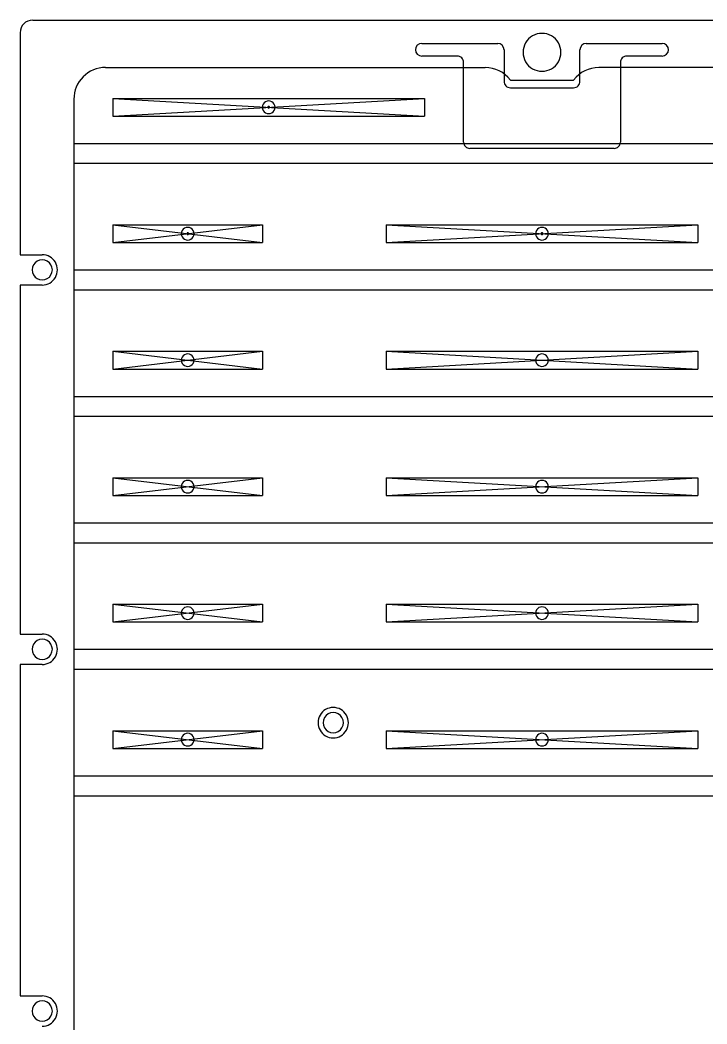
# Model space of a CAD drawing. Extents: x -41 to 41, y -78 to 78.
# Drawn here: x -41.2 to 13, y -1 to 78.3 of the extents above; entities that cross this region are included whole.
import ezdxf

# ---------------------------------------------------------------- set-up
doc = ezdxf.new("R2010")
doc.units = 0
doc.layers.get('0').update_dxf_attribs({"linetype": 'CONTINUOUS'})

msp = doc.modelspace()

# ---------------------------------------------------------------- linework, layer by layer
at = {"color": 7}
for points in [[(-40.25, 78.35), (40.25, 78.35)], [(-41.25, 77.35), (-41.25, 59.8)], [(-9.5, 76.5), (-3.5, 76.5)], [(3.5, 76.5), (9.5, 76.5)], [(-6.7, 75.5), (-9.5, 75.5)], [(-3, 76), (-3, 73.5)], [(3, 73.5), (3, 76)], [(9.5, 75.5), (6.7, 75.5)], [(-6.2, 68.7), (-6.2, 75)], [(6.2, 75), (6.2, 68.7)], [(-34.5, 74.6), (-4.5, 74.6)], [(34.5, 74.6), (4.5, 74.6)], [(-2.5, 73.6), (2.5, 73.6)], [(-2.5, 73), (2.5, 73)], [(-37, 72.1), (-37, -72.1)], [(-33.92, 72.16), (-9.28, 72.16)], [(-33.92, 72.16), (-33.92, 70.76), (-9.28, 70.76)], [(-33.92, 72.16), (-9.28, 70.76)], [(-33.92, 70.76), (-9.28, 72.16)], [(-9.28, 72.16), (-9.28, 70.76)], [(-37, 68.6), (37, 68.6)], [(-37, 68.6), (-37, 58.6)], [(5.7, 68.2), (-5.7, 68.2)], [(37, 67), (-37, 67)], [(-33.92, 62.16), (-22.08, 62.16)], [(-33.92, 62.16), (-33.92, 60.76), (-22.08, 60.76)], [(-33.92, 62.16), (-22.08, 60.76)], [(-33.92, 60.76), (-22.08, 62.16)], [(-22.08, 62.16), (-22.08, 60.76)], [(-12.32, 62.16), (12.32, 62.16)], [(-12.32, 62.16), (-12.32, 60.76), (12.32, 60.76)], [(-12.32, 62.16), (12.32, 60.76)], [(-12.32, 60.76), (12.32, 62.16)], [(12.32, 62.16), (12.32, 60.76)], [(-41.25, 59.8), (-39.5, 59.8)], [(-37, 58.6), (37, 58.6)], [(-39.5, 57.4), (-41.25, 57.4)], [(-41.25, 57.4), (-41.25, 29.8)], [(37, 57), (-37, 57)], [(-33.92, 52.16), (-33.92, 50.76)], [(-33.92, 52.16), (-22.08, 52.16)], [(-33.92, 50.76), (-22.08, 52.16)], [(-33.92, 52.16), (-22.08, 50.76)], [(-22.08, 52.16), (-22.08, 50.76)], [(-12.32, 50.76), (12.32, 52.16)], [(-12.32, 52.16), (12.32, 50.76)], [(-12.32, 52.16), (12.32, 52.16), (12.32, 50.76)], [(-12.32, 52.16), (-12.32, 50.76)], [(-33.92, 50.76), (-22.08, 50.76)], [(-12.32, 50.76), (12.32, 50.76)], [(-37, 48.6), (37, 48.6)], [(37, 47), (-37, 47)], [(-33.92, 42.16), (-33.92, 40.76)], [(-33.92, 42.16), (-22.08, 42.16)], [(-33.92, 40.76), (-22.08, 42.16)], [(-33.92, 42.16), (-22.08, 40.76)], [(-22.08, 42.16), (-22.08, 40.76)], [(-12.32, 40.76), (12.32, 42.16)], [(-12.32, 42.16), (12.32, 40.76)], [(-12.32, 42.16), (12.32, 42.16), (12.32, 40.76)], [(-12.32, 42.16), (-12.32, 40.76)], [(-33.92, 40.76), (-22.08, 40.76)], [(-12.32, 40.76), (12.32, 40.76)], [(-37, 38.6), (37, 38.6)], [(37, 37), (-37, 37)], [(-33.92, 32.16), (-33.92, 30.76)], [(-33.92, 32.16), (-22.08, 32.16)], [(-33.92, 30.76), (-22.08, 32.16)], [(-33.92, 32.16), (-22.08, 30.76)], [(-22.08, 32.16), (-22.08, 30.76)], [(-12.32, 30.76), (12.32, 32.16)], [(-12.32, 32.16), (12.32, 30.76)], [(-12.32, 32.16), (12.32, 32.16), (12.32, 30.76)], [(-12.32, 32.16), (-12.32, 30.76)], [(-33.92, 30.76), (-22.08, 30.76)], [(-12.32, 30.76), (12.32, 30.76)], [(-41.25, 29.8), (-39.5, 29.8)], [(-37, 28.6), (37, 28.6)], [(-39.5, 27.4), (-41.25, 27.4)], [(-41.25, 27.4), (-41.25, 1.2)], [(37, 27), (-37, 27)], [(-33.92, 22.16), (-33.92, 20.76)], [(-33.92, 22.16), (-22.08, 22.16)], [(-33.92, 20.76), (-22.08, 22.16)], [(-33.92, 22.16), (-22.08, 20.76)], [(-22.08, 22.16), (-22.08, 20.76)], [(-12.32, 20.76), (12.32, 22.16)], [(-12.32, 22.16), (12.32, 20.76)], [(-12.32, 22.16), (12.32, 22.16), (12.32, 20.76)], [(-12.32, 22.16), (-12.32, 20.76)], [(-33.92, 20.76), (-22.08, 20.76)], [(-12.32, 20.76), (12.32, 20.76)], [(-37, 18.6), (37, 18.6)], [(37, 17), (-37, 17)], [(-41.25, 1.2), (-39.5, 1.2)]]:
    msp.add_lwpolyline(points, dxfattribs=at)
for points in [[(1.5, 75.8)], [(1.5, 75.8)], [(-21.533854, 71.46)], [(-21.1, 71.46)], [(-27.933854, 61.46)], [(-27.5, 61.46)], [(0.066146, 61.46)], [(0.5, 61.46)], [(-38.7, 58.6)], [(-27.5, 51.46)], [(0.5, 51.46)], [(-27.5, 41.46)], [(0.5, 41.46)], [(-27.5, 31.46)], [(0.5, 31.46)], [(-38.7, 28.6)], [(-15.7, 22.8)], [(-15.3, 22.8)], [(-27.5, 21.46)], [(0.5, 21.46)], [(-38.7, 0)]]:
    msp.add_lwpolyline(points, close=True, dxfattribs=at)
for points in [[(-40.25, 78.35), (-40.802285, 78.35), (-41.25, 77.902285), (-41.25, 77.35)], [(-0.75, 77.099038), (-1.214102, 76.831089), (-1.5, 76.335898), (-1.5, 75.8)], [(-0.75, 77.099038), (-1.214102, 76.831089), (-1.5, 76.335898), (-1.5, 75.8)], [(0.75, 77.099038), (0.285898, 77.366987), (-0.285898, 77.366987), (-0.75, 77.099038)], [(0.75, 77.099038), (0.285898, 77.366987), (-0.285898, 77.366987), (-0.75, 77.099038)], [(1.5, 75.8), (1.5, 76.335898), (1.214102, 76.831089), (0.75, 77.099038)], [(1.5, 75.8), (1.5, 76.335898), (1.214102, 76.831089), (0.75, 77.099038)], [(-9.5, 76.5), (-9.776, 76.499799), (-9.999636, 76.276), (-9.999636, 76)], [(-3, 76), (-3, 76.276142), (-3.223858, 76.5), (-3.5, 76.5)], [(3.5, 76.5), (3.223858, 76.5), (3, 76.276142), (3, 76)], [(9.999636, 76), (9.999636, 76.276), (9.776, 76.499799), (9.5, 76.5)], [(-9.999636, 76), (-9.999636, 75.724), (-9.776, 75.500201), (-9.5, 75.5)], [(-6.346447, 75.353553), (-6.440215, 75.447322), (-6.567392, 75.5), (-6.7, 75.5)], [(-1.5, 75.8), (-1.5, 75.264102), (-1.214102, 74.768911), (-0.75, 74.500962)], [(-1.5, 75.8), (-1.5, 75.264102), (-1.214102, 74.768911), (-0.75, 74.500962)], [(0.75, 74.500962), (1.214102, 74.768911), (1.5, 75.264102), (1.5, 75.8)], [(0.75, 74.500962), (1.214102, 74.768911), (1.5, 75.264102), (1.5, 75.8)], [(6.7, 75.5), (6.567392, 75.5), (6.440215, 75.447322), (6.346447, 75.353553)], [(9.5, 75.5), (9.776, 75.500201), (9.999636, 75.724), (9.999636, 76)], [(-6.2, 75), (-6.2, 75.132608), (-6.252678, 75.259785), (-6.346447, 75.353553)], [(6.346447, 75.353553), (6.252678, 75.259785), (6.2, 75.132608), (6.2, 75)], [(-36.267767, 73.867767), (-36.736608, 73.398926), (-37, 72.763041), (-37, 72.1)], [(-34.5, 74.6), (-35.163041, 74.6), (-35.798926, 74.336608), (-36.267767, 73.867767)], [(-2.5, 73.6), (-2.972136, 74.229515), (-3.713107, 74.6), (-4.5, 74.6)], [(-0.75, 74.500962), (-0.285898, 74.233013), (0.285898, 74.233013), (0.75, 74.500962)], [(-0.75, 74.500962), (-0.285898, 74.233013), (0.285898, 74.233013), (0.75, 74.500962)], [(4.5, 74.6), (3.713107, 74.6), (2.972136, 74.229515), (2.5, 73.6)], [(-3, 73.5), (-3, 73.367392), (-2.947322, 73.240215), (-2.853553, 73.146447)], [(-2.853553, 73.146447), (-2.759785, 73.052678), (-2.632608, 73), (-2.5, 73)], [(2.5, 73), (2.632608, 73), (2.759785, 73.052678), (2.853553, 73.146447)], [(2.853553, 73.146447), (2.947322, 73.240215), (3, 73.367392), (3, 73.5)], [(-21.85, 71.893013), (-22.004701, 71.803696), (-22.1, 71.638633), (-22.1, 71.46)], [(-22.1, 71.46), (-22.1, 71.281367), (-22.004701, 71.116304), (-21.85, 71.026987)], [(-21.35, 71.893013), (-21.5047, 71.982329), (-21.695299, 71.982329), (-21.85, 71.893013)], [(-21.633073, 71.517284), (-21.653538, 71.505468), (-21.666146, 71.483632), (-21.666146, 71.46)], [(-21.666146, 71.46), (-21.666146, 71.436368), (-21.653538, 71.414532), (-21.633073, 71.402716)], [(-21.566927, 71.517284), (-21.587393, 71.5291), (-21.612607, 71.5291), (-21.633073, 71.517284)], [(-21.533854, 71.46), (-21.533854, 71.483632), (-21.546461, 71.505468), (-21.566927, 71.517284)], [(-21.566927, 71.402716), (-21.546461, 71.414532), (-21.533854, 71.436368), (-21.533854, 71.46)], [(-21.1, 71.46), (-21.1, 71.638633), (-21.195299, 71.803696), (-21.35, 71.893013)], [(-21.35, 71.026987), (-21.195299, 71.116304), (-21.1, 71.281367), (-21.1, 71.46)], [(-21.85, 71.026987), (-21.695299, 70.937671), (-21.5047, 70.937671), (-21.35, 71.026987)], [(-21.633073, 71.402716), (-21.612607, 71.3909), (-21.587393, 71.3909), (-21.566927, 71.402716)], [(-6.2, 68.7), (-6.2, 68.567392), (-6.147322, 68.440215), (-6.053553, 68.346446)], [(-6.053553, 68.346446), (-5.959785, 68.252678), (-5.832608, 68.2), (-5.7, 68.2)], [(5.7, 68.2), (5.832608, 68.2), (5.959785, 68.252678), (6.053553, 68.346446)], [(6.053553, 68.346446), (6.147322, 68.440215), (6.2, 68.567392), (6.2, 68.7)], [(-27.749895, 61.893316), (-27.904649, 61.982713), (-28.095351, 61.982713), (-28.250105, 61.893316)], [(0.25, 61.893013), (0.095299, 61.982329), (-0.095299, 61.982329), (-0.25, 61.893013)], [(-28.250105, 61.893316), (-28.404859, 61.803919), (-28.50013, 61.638719), (-28.5, 61.46)], [(-28.5, 61.46), (-28.50013, 61.281281), (-28.404859, 61.116081), (-28.250105, 61.026684)], [(-28.033073, 61.517284), (-28.053539, 61.505468), (-28.066146, 61.483632), (-28.066146, 61.46)], [(-28.066146, 61.46), (-28.066146, 61.436368), (-28.053539, 61.414532), (-28.033073, 61.402716)], [(-27.966927, 61.517284), (-27.987393, 61.5291), (-28.012607, 61.5291), (-28.033073, 61.517284)], [(-28.033073, 61.402716), (-28.012607, 61.3909), (-27.987393, 61.3909), (-27.966927, 61.402716)], [(-27.933854, 61.46), (-27.933854, 61.483632), (-27.946462, 61.505468), (-27.966927, 61.517284)], [(-27.966927, 61.402716), (-27.946462, 61.414532), (-27.933854, 61.436368), (-27.933854, 61.46)], [(-27.5, 61.46), (-27.49987, 61.638719), (-27.595141, 61.803919), (-27.749895, 61.893316)], [(-27.749895, 61.026684), (-27.595141, 61.116081), (-27.49987, 61.281281), (-27.5, 61.46)], [(-0.25, 61.893013), (-0.404701, 61.803696), (-0.5, 61.638633), (-0.5, 61.46)], [(-0.5, 61.46), (-0.5, 61.281367), (-0.404701, 61.116304), (-0.25, 61.026987)], [(-0.033073, 61.517284), (-0.053539, 61.505468), (-0.066146, 61.483632), (-0.066146, 61.46)], [(-0.066146, 61.46), (-0.066146, 61.436368), (-0.053539, 61.414532), (-0.033073, 61.402716)], [(0.033073, 61.517284), (0.012607, 61.5291), (-0.012607, 61.5291), (-0.033073, 61.517284)], [(-0.033073, 61.402716), (-0.012607, 61.3909), (0.012607, 61.3909), (0.033073, 61.402716)], [(0.066146, 61.46), (0.066146, 61.483632), (0.053539, 61.505468), (0.033073, 61.517284)], [(0.033073, 61.402716), (0.053539, 61.414532), (0.066146, 61.436368), (0.066146, 61.46)], [(0.5, 61.46), (0.5, 61.638633), (0.404701, 61.803696), (0.25, 61.893013)], [(0.25, 61.026987), (0.404701, 61.116304), (0.5, 61.281367), (0.5, 61.46)], [(-28.250105, 61.026684), (-28.095351, 60.937287), (-27.904649, 60.937287), (-27.749895, 61.026684)], [(-0.25, 61.026987), (-0.095299, 60.937671), (0.095299, 60.937671), (0.25, 61.026987)], [(-38.46077, 59.2), (-38.675129, 59.571281), (-39.071281, 59.8), (-39.5, 59.8)], [(-39.9, 59.29282), (-40.147521, 59.149914), (-40.3, 58.885812), (-40.3, 58.6)], [(-39.1, 59.29282), (-39.347521, 59.435727), (-39.652479, 59.435727), (-39.9, 59.29282)], [(-38.7, 58.6), (-38.7, 58.885812), (-38.852479, 59.149914), (-39.1, 59.29282)], [(-38.46077, 58), (-38.24641, 58.371281), (-38.24641, 58.828719), (-38.46077, 59.2)], [(-40.3, 58.6), (-40.3, 58.314188), (-40.147521, 58.050086), (-39.9, 57.90718)], [(-39.5, 57.4), (-39.071281, 57.4), (-38.675129, 57.628719), (-38.46077, 58)], [(-39.1, 57.90718), (-38.852479, 58.050086), (-38.7, 58.314188), (-38.7, 58.6)], [(-39.9, 57.90718), (-39.652479, 57.764273), (-39.347521, 57.764273), (-39.1, 57.90718)], [(-28.250105, 51.893316), (-28.404859, 51.803919), (-28.50013, 51.638719), (-28.5, 51.46)], [(-27.749895, 51.893316), (-27.904649, 51.982713), (-28.095351, 51.982713), (-28.250105, 51.893316)], [(-27.5, 51.46), (-27.49987, 51.638719), (-27.595141, 51.803919), (-27.749895, 51.893316)], [(-0.25, 51.893013), (-0.404701, 51.803696), (-0.5, 51.638633), (-0.5, 51.46)], [(0.25, 51.893013), (0.095299, 51.982329), (-0.095299, 51.982329), (-0.25, 51.893013)], [(0.5, 51.46), (0.5, 51.638633), (0.404701, 51.803696), (0.25, 51.893013)], [(-28.5, 51.46), (-28.50013, 51.281281), (-28.404859, 51.116081), (-28.250105, 51.026684)], [(-28.250105, 51.026684), (-28.095351, 50.937287), (-27.904649, 50.937287), (-27.749895, 51.026684)], [(-27.749895, 51.026684), (-27.595141, 51.116081), (-27.49987, 51.281281), (-27.5, 51.46)], [(-0.5, 51.46), (-0.5, 51.281367), (-0.404701, 51.116304), (-0.25, 51.026987)], [(-0.25, 51.026987), (-0.095299, 50.937671), (0.095299, 50.937671), (0.25, 51.026987)], [(0.25, 51.026987), (0.404701, 51.116304), (0.5, 51.281367), (0.5, 51.46)], [(-28.250105, 41.893316), (-28.404859, 41.803919), (-28.50013, 41.63872), (-28.5, 41.46)], [(-28.5, 41.46), (-28.50013, 41.281281), (-28.404859, 41.116082), (-28.250105, 41.026684)], [(-27.749895, 41.893316), (-27.904649, 41.982713), (-28.095351, 41.982713), (-28.250105, 41.893316)], [(-27.5, 41.46), (-27.49987, 41.63872), (-27.595141, 41.803919), (-27.749895, 41.893316)], [(-27.749895, 41.026684), (-27.595141, 41.116082), (-27.49987, 41.281281), (-27.5, 41.46)], [(-0.25, 41.893013), (-0.404701, 41.803696), (-0.5, 41.638633), (-0.5, 41.46)], [(-0.5, 41.46), (-0.5, 41.281367), (-0.404701, 41.116304), (-0.25, 41.026987)], [(0.25, 41.893013), (0.095299, 41.982329), (-0.095299, 41.982329), (-0.25, 41.893013)], [(0.5, 41.46), (0.5, 41.638633), (0.404701, 41.803696), (0.25, 41.893013)], [(0.25, 41.026987), (0.404701, 41.116304), (0.5, 41.281367), (0.5, 41.46)], [(-28.250105, 41.026684), (-28.095351, 40.937287), (-27.904649, 40.937287), (-27.749895, 41.026684)], [(-0.25, 41.026987), (-0.095299, 40.937671), (0.095299, 40.937671), (0.25, 41.026987)], [(-28.250105, 31.893316), (-28.404859, 31.803919), (-28.50013, 31.638719), (-28.5, 31.46)], [(-27.749895, 31.893316), (-27.904649, 31.982713), (-28.095351, 31.982713), (-28.250105, 31.893316)], [(-27.5, 31.46), (-27.49987, 31.638719), (-27.595141, 31.803919), (-27.749895, 31.893316)], [(-0.25, 31.893013), (-0.404701, 31.803696), (-0.5, 31.638633), (-0.5, 31.46)], [(0.25, 31.893013), (0.095299, 31.982329), (-0.095299, 31.982329), (-0.25, 31.893013)], [(0.5, 31.46), (0.5, 31.638633), (0.404701, 31.803696), (0.25, 31.893013)], [(-28.5, 31.46), (-28.50013, 31.281281), (-28.404859, 31.116081), (-28.250105, 31.026684)], [(-28.250105, 31.026684), (-28.095351, 30.937287), (-27.904649, 30.937287), (-27.749895, 31.026684)], [(-27.749895, 31.026684), (-27.595141, 31.116081), (-27.49987, 31.281281), (-27.5, 31.46)], [(-0.5, 31.46), (-0.5, 31.281367), (-0.404701, 31.116304), (-0.25, 31.026987)], [(-0.25, 31.026987), (-0.095299, 30.937671), (0.095299, 30.937671), (0.25, 31.026987)], [(0.25, 31.026987), (0.404701, 31.116304), (0.5, 31.281367), (0.5, 31.46)], [(-39.1, 29.29282), (-39.347521, 29.435727), (-39.652479, 29.435727), (-39.9, 29.29282)], [(-38.46077, 29.2), (-38.675129, 29.571281), (-39.071281, 29.8), (-39.5, 29.8)], [(-39.9, 29.29282), (-40.147521, 29.149914), (-40.3, 28.885812), (-40.3, 28.6)], [(-40.3, 28.6), (-40.3, 28.314187), (-40.147521, 28.050086), (-39.9, 27.90718)], [(-38.7, 28.6), (-38.7, 28.885812), (-38.852479, 29.149914), (-39.1, 29.29282)], [(-39.1, 27.90718), (-38.852479, 28.050086), (-38.7, 28.314187), (-38.7, 28.6)], [(-38.46077, 28), (-38.24641, 28.371281), (-38.24641, 28.828719), (-38.46077, 29.2)], [(-39.9, 27.90718), (-39.652479, 27.764273), (-39.347521, 27.764273), (-39.1, 27.90718)], [(-39.5, 27.4), (-39.071281, 27.4), (-38.675129, 27.628719), (-38.46077, 28)], [(-17.1, 23.83923), (-17.471281, 23.624871), (-17.7, 23.228719), (-17.7, 22.8)], [(-15.9, 23.83923), (-16.271281, 24.05359), (-16.728719, 24.05359), (-17.1, 23.83923)], [(-15.3, 22.8), (-15.3, 23.228719), (-15.528719, 23.624871), (-15.9, 23.83923)], [(-16.9, 23.49282), (-17.147521, 23.349914), (-17.3, 23.085812), (-17.3, 22.8)], [(-16.1, 23.49282), (-16.347521, 23.635726), (-16.652479, 23.635726), (-16.9, 23.49282)], [(-15.7, 22.8), (-15.7, 23.085812), (-15.852479, 23.349914), (-16.1, 23.49282)], [(-17.7, 22.8), (-17.7, 22.371281), (-17.471281, 21.975129), (-17.1, 21.760769)], [(-17.3, 22.8), (-17.3, 22.514187), (-17.147521, 22.250086), (-16.9, 22.10718)], [(-16.1, 22.10718), (-15.852479, 22.250086), (-15.7, 22.514187), (-15.7, 22.8)], [(-15.9, 21.760769), (-15.528719, 21.975129), (-15.3, 22.371281), (-15.3, 22.8)], [(-28.250105, 21.893316), (-28.404859, 21.803918), (-28.50013, 21.638719), (-28.5, 21.46)], [(-28.5, 21.46), (-28.50013, 21.28128), (-28.404859, 21.116081), (-28.250105, 21.026684)], [(-27.749895, 21.893316), (-27.904649, 21.982713), (-28.095351, 21.982713), (-28.250105, 21.893316)], [(-27.5, 21.46), (-27.49987, 21.638719), (-27.595141, 21.803918), (-27.749895, 21.893316)], [(-27.749895, 21.026684), (-27.595141, 21.116081), (-27.49987, 21.28128), (-27.5, 21.46)], [(-17.1, 21.760769), (-16.728719, 21.54641), (-16.271281, 21.54641), (-15.9, 21.760769)], [(-16.9, 22.10718), (-16.652479, 21.964273), (-16.347521, 21.964273), (-16.1, 22.10718)], [(-0.25, 21.893013), (-0.404701, 21.803696), (-0.5, 21.638633), (-0.5, 21.46)], [(-0.5, 21.46), (-0.5, 21.281367), (-0.404701, 21.116304), (-0.25, 21.026987)], [(0.25, 21.893013), (0.095299, 21.982329), (-0.095299, 21.982329), (-0.25, 21.893013)], [(0.5, 21.46), (0.5, 21.638633), (0.404701, 21.803696), (0.25, 21.893013)], [(0.25, 21.026987), (0.404701, 21.116304), (0.5, 21.281367), (0.5, 21.46)], [(-28.250105, 21.026684), (-28.095351, 20.937287), (-27.904649, 20.937287), (-27.749895, 21.026684)], [(-0.25, 21.026987), (-0.095299, 20.937671), (0.095299, 20.937671), (0.25, 21.026987)], [(-39.1, 0.69282), (-39.347521, 0.835727), (-39.652479, 0.835727), (-39.9, 0.69282)], [(-38.46077, 0.6), (-38.675129, 0.971281), (-39.071281, 1.2), (-39.5, 1.2)], [(-39.9, 0.69282), (-40.147521, 0.549914), (-40.3, 0.285812), (-40.3, 0)], [(-40.3, 0), (-40.3, -0.285812), (-40.147521, -0.549914), (-39.9, -0.69282)], [(-38.7, 0), (-38.7, 0.285812), (-38.852479, 0.549914), (-39.1, 0.69282)], [(-39.1, -0.69282), (-38.852479, -0.549914), (-38.7, -0.285812), (-38.7, 0)], [(-38.46077, -0.6), (-38.24641, -0.228719), (-38.24641, 0.228719), (-38.46077, 0.6)], [(-39.9, -0.69282), (-39.652479, -0.835727), (-39.347521, -0.835727), (-39.1, -0.69282)], [(-39.5, -1.2), (-39.071281, -1.2), (-38.675129, -0.971281), (-38.46077, -0.6)]]:
    msp.add_open_spline(points, degree=3, dxfattribs=at)

doc.saveas('drawing.dxf')
